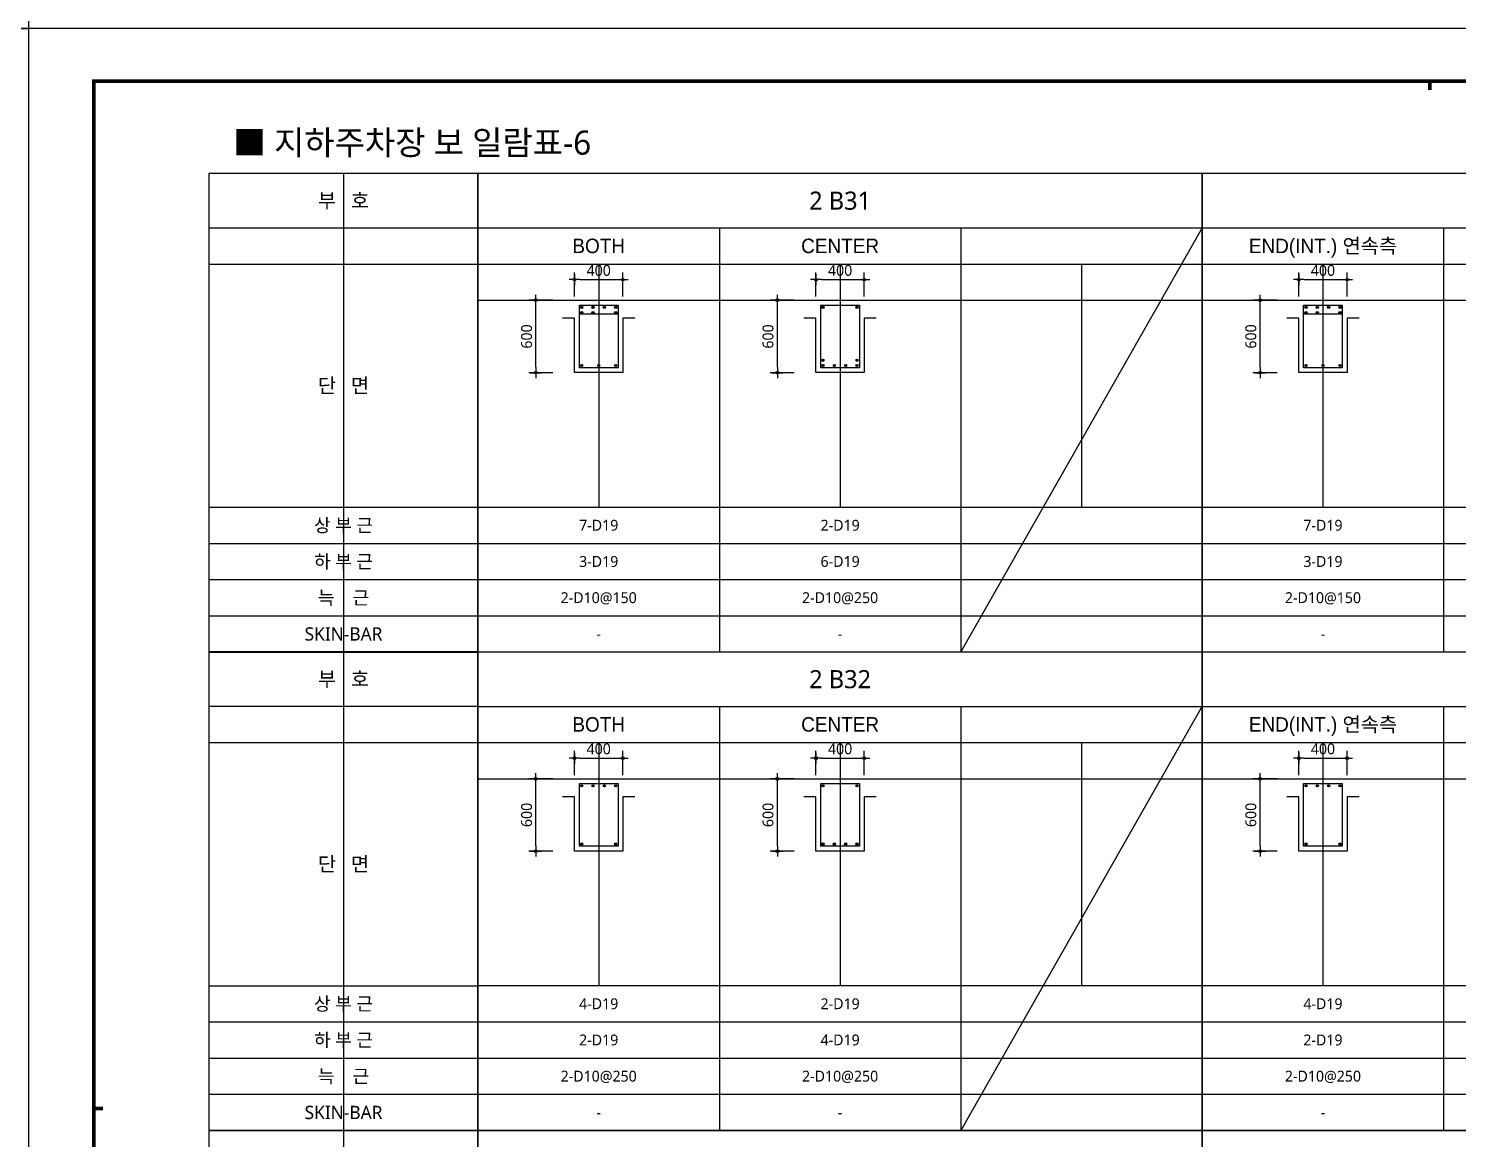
# Model space of a CAD drawing. Header units: millimetres. Extents: x 0 to 252030, y -124740 to 196020.
# Drawn here: x 25230 to 37075, y 133357 to 142560 of the extents above; entities that cross this region are included whole.
import ezdxf
from ezdxf.enums import TextEntityAlignment as Align

# ---------------------------------------------------------------- set-up
doc = ezdxf.new("R2010")
doc.units = ezdxf.units.MM
doc.header["$LTSCALE"] = 30
doc.layers.get('DEFPOINTS').update_dxf_attribs({"color": 142})
for name, color, linetype in [('0-SEC1', 3, 'Continuous'), ('CON', 2, 'Continuous'), ('DIM', 7, 'Continuous'), ('ETC', 7, 'Continuous'), ('S-철근', 3, 'Continuous'), ('SHEET', 7, 'Continuous'), ('TEXT', 6, 'Continuous'), ('TXT', 3, 'Continuous'), ('XR-FORM_(도룡동)$0$Sheet', 7, 'Continuous')]:
    doc.layers.add(name, color=color, linetype=linetype)
doc.layers.add('DEFPOINT', color=151, linetype='Continuous', plot=False)
doc.styles.get("Standard").update_dxf_attribs({"font": 'malgun.ttf'})
doc.styles.add('돋움', font='Dotum.ttf')
doc.styles.add('맑은 고딕', font='malgun.ttf')
doc.dimstyles.new('30NDIM', dxfattribs={"dimscale": 50, "dimtxt": 3, "dimasz": 1.5, "dimexe": 2, "dimexo": 6, "dimgap": 1, "dimtad": 1, "dimdec": 0, "dimrnd": 0.25, "dimzin": 0, "dimdsep": 46, "dimtxsty": 'Standard', "dimblk": 'Z_DOT', "dimcen": 5, "dimclrd": 256, "dimclre": 256, "dimclrt": 3, "dimadec": 0, "dimazin": 0, "dimtm": 1e-09, "dimtfac": 1, "dimtdec": 0, "dimtix": 1, "dimtmove": 2, "dimatfit": 1, "dimldrblk": 'Z_DOT', "dimfxl": 1, "dimtolj": 1, "dimtzin": 0, "dimarcsym": 0})

# ---------------------------------------------------------------- blocks, each defined once
blk = doc.blocks.new('4등분')
at = {"layer": 'DEFPOINTS'}
for p, q in [((1000, 3214), (1000, 1200)), ((3000, 3214), (3000, 1200)), ((5000, 3214), (5000, 1200)), ((0, 2914), (6000, 2914))]:
    blk.add_line(p, q, dxfattribs=at)
at = {"layer": 'SHEET'}
blk.add_line((0, 3514), (6000, 3514), dxfattribs=at)
at = {"layer": 'SHEET', "color": 6}
for p, q in [((2000, 3514), (2000, 0)), ((4000, 3514), (4000, 0)), ((0, 3214), (6000, 3214)), ((0, 1200), (6000, 1200)), ((0, 900), (6000, 900)), ((0, 600), (6000, 600)), ((0, 300), (6000, 300))]:
    blk.add_line(p, q, dxfattribs=at)
at = {"layer": 'SHEET'}
blk.add_lwpolyline([(6000, 3964), (0, 3964), (0, 0), (6000, 0)], close=True, dxfattribs=at)
blk = doc.blocks.new('XR-FORM_(도룡동)$0$S')
at = {"layer": 'XR-FORM_(도룡동)$0$Sheet', "const_width": 100}
blk.add_lwpolyline([(1850, 57950), (82250, 57950), (82250, 1200), (1850, 1200)], close=True, dxfattribs=at)
at = {"layer": 'XR-FORM_(도룡동)$0$Sheet', "linetype": 'Continuous', "const_width": 100}
for points in [[(38745, 57950), (38745, 57700)], [(2100, 29575), (1850, 29575)]]:
    blk.add_lwpolyline(points, dxfattribs=at)
blk = doc.blocks.new('XR-FORM_(도룡동)', base_point=(101.33, -56114.51))
at = {"layer": 'DEFPOINTS'}
blk.add_lwpolyline([(0, 0), (420, 0), (420, 297), (0, 297)], close=True, dxfattribs=at)
at = {"xscale": 0.005, "yscale": 0.005, "zscale": 0.005}
blk.add_blockref('XR-FORM_(도룡동)$0$S', (-0.25, 0), dxfattribs=at)
blk = doc.blocks.new('*U160')
at = {"layer": 'DEFPOINTS'}
for p, q in [((-1114, 5286), (-1114, 1321)), ((-2229, 4536), (0, 4536))]:
    blk.add_line(p, q, dxfattribs=at)
at = {"layer": 'SHEET'}
blk.add_line((-2229, 4836), (0, 4836), dxfattribs=at)
at = {"layer": 'SHEET', "color": 6}
for p, q in [((-2229, 2521), (0, 2521)), ((-2229, 2221), (0, 2221)), ((-2229, 1921), (0, 1921)), ((-2229, 1621), (0, 1621))]:
    blk.add_line(p, q, dxfattribs=at)
at = {"layer": 'SHEET'}
blk.add_lwpolyline([(0, 5286), (-2229, 5286), (-2229, 1321), (0, 1321)], close=True, dxfattribs=at)
at = {"layer": 'TXT', "style": '맑은 고딕'}
for s, height, p in [('부   호', 120, (-1114, 5061)), ('단   면', 120, (-1114, 3529)), ('상 부 근', 110, (-1114, 2371)), ('하 부 근', 110, (-1114, 2071)), ('늑    근', 110, (-1114, 1771)), ('SKIN-BAR', 110, (-1114, 1471))]:
    blk.add_text(s, height=height, dxfattribs=at).set_placement(p, align=Align.MIDDLE_CENTER)
blk = doc.blocks.new('Z_DOT')
at = {"layer": 'DIM', "color": 0}
for p, q in [((-1, 0), (1, 0)), ((0, -1), (0, 1))]:
    blk.add_line(p, q, dxfattribs=at)
for radius in [0.25, 0.125]:
    blk.add_circle((0, 0), radius, dxfattribs=at)
blk = doc.blocks.new('*D300')
at = {"layer": 'DEFPOINTS', "color": 0, "transparency": 16777216}
for p in [(30153, 140480), (29753, 140159), (30153, 140159)]:
    blk.add_point(p, dxfattribs=at)
at = {"layer": 'DIM', "lineweight": -2, "transparency": 16777216}
for p, q in [((29753, 140339), (29753, 140540)), ((30153, 140339), (30153, 140540)), ((29798, 140480), (30108, 140480))]:
    blk.add_line(p, q, dxfattribs=at)
at = {"layer": 'DIM', "lineweight": -2, "transparency": 16777216, "xscale": 45, "yscale": 45, "zscale": 45, "rotation": 180}
blk.add_blockref('Z_DOT', (29753, 140480), dxfattribs=at)
at = {"layer": 'DIM', "lineweight": -2, "transparency": 16777216, "xscale": 45, "yscale": 45, "zscale": 45}
blk.add_blockref('Z_DOT', (30153, 140480), dxfattribs=at)
at = {"layer": 'DIM', "color": 3, "transparency": 16777216, "insert": (29953, 140556), "char_height": 90, "attachment_point": 5}
blk.add_mtext('\\A1;400', dxfattribs=at)
blk = doc.blocks.new('*D301')
at = {"layer": 'DEFPOINTS', "color": 0, "transparency": 16777216}
for p in [(29433, 140309), (29753, 140309), (29753, 139709)]:
    blk.add_point(p, dxfattribs=at)
at = {"layer": 'DIM', "lineweight": -2, "transparency": 16777216}
for p, q in [((29573, 140309), (29373, 140309)), ((29433, 139754), (29433, 140264)), ((29573, 139709), (29373, 139709))]:
    blk.add_line(p, q, dxfattribs=at)
at = {"layer": 'DIM', "lineweight": -2, "transparency": 16777216, "xscale": 45, "yscale": 45, "zscale": 45}
for p, rotation in [((29433, 140309), 90), ((29433, 139709), 270)]:
    blk.add_blockref('Z_DOT', p, dxfattribs=dict(at, rotation=rotation))
at = {"layer": 'DIM', "color": 3, "transparency": 16777216, "insert": (29356, 140009), "char_height": 90, "attachment_point": 5, "rotation": 90}
blk.add_mtext('\\A1;600', dxfattribs=at)
blk = doc.blocks.new('*D302')
at = {"layer": 'DEFPOINTS', "color": 0, "transparency": 16777216}
for p in [(32153, 140480), (31753, 140159), (32153, 140159)]:
    blk.add_point(p, dxfattribs=at)
at = {"layer": 'DIM', "lineweight": -2, "transparency": 16777216}
for p, q in [((31753, 140339), (31753, 140540)), ((32153, 140339), (32153, 140540)), ((31798, 140480), (32108, 140480))]:
    blk.add_line(p, q, dxfattribs=at)
at = {"layer": 'DIM', "lineweight": -2, "transparency": 16777216, "xscale": 45, "yscale": 45, "zscale": 45, "rotation": 180}
blk.add_blockref('Z_DOT', (31753, 140480), dxfattribs=at)
at = {"layer": 'DIM', "lineweight": -2, "transparency": 16777216, "xscale": 45, "yscale": 45, "zscale": 45}
blk.add_blockref('Z_DOT', (32153, 140480), dxfattribs=at)
at = {"layer": 'DIM', "color": 3, "transparency": 16777216, "insert": (31953, 140556), "char_height": 90, "attachment_point": 5}
blk.add_mtext('\\A1;400', dxfattribs=at)
blk = doc.blocks.new('*D303')
at = {"layer": 'DEFPOINTS', "color": 0, "transparency": 16777216}
for p in [(31433, 140309), (31753, 140309), (31753, 139709)]:
    blk.add_point(p, dxfattribs=at)
at = {"layer": 'DIM', "lineweight": -2, "transparency": 16777216}
for p, q in [((31573, 140309), (31373, 140309)), ((31433, 139754), (31433, 140264)), ((31573, 139709), (31373, 139709))]:
    blk.add_line(p, q, dxfattribs=at)
at = {"layer": 'DIM', "lineweight": -2, "transparency": 16777216, "xscale": 45, "yscale": 45, "zscale": 45}
for p, rotation in [((31433, 140309), 90), ((31433, 139709), 270)]:
    blk.add_blockref('Z_DOT', p, dxfattribs=dict(at, rotation=rotation))
at = {"layer": 'DIM', "color": 3, "transparency": 16777216, "insert": (31356, 140009), "char_height": 90, "attachment_point": 5, "rotation": 90}
blk.add_mtext('\\A1;600', dxfattribs=at)
blk = doc.blocks.new('*D304')
at = {"layer": 'DEFPOINTS', "color": 0, "transparency": 16777216}
for p in [(36153, 140480), (35753, 140159), (36153, 140159)]:
    blk.add_point(p, dxfattribs=at)
at = {"layer": 'DIM', "lineweight": -2, "transparency": 16777216}
for p, q in [((35753, 140339), (35753, 140540)), ((36153, 140339), (36153, 140540)), ((35798, 140480), (36108, 140480))]:
    blk.add_line(p, q, dxfattribs=at)
at = {"layer": 'DIM', "lineweight": -2, "transparency": 16777216, "xscale": 45, "yscale": 45, "zscale": 45, "rotation": 180}
blk.add_blockref('Z_DOT', (35753, 140480), dxfattribs=at)
at = {"layer": 'DIM', "lineweight": -2, "transparency": 16777216, "xscale": 45, "yscale": 45, "zscale": 45}
blk.add_blockref('Z_DOT', (36153, 140480), dxfattribs=at)
at = {"layer": 'DIM', "color": 3, "transparency": 16777216, "insert": (35953, 140556), "char_height": 90, "attachment_point": 5}
blk.add_mtext('\\A1;400', dxfattribs=at)
blk = doc.blocks.new('*D305')
at = {"layer": 'DEFPOINTS', "color": 0, "transparency": 16777216}
for p in [(35433, 140309), (35753, 140309), (35753, 139709)]:
    blk.add_point(p, dxfattribs=at)
at = {"layer": 'DIM', "lineweight": -2, "transparency": 16777216}
for p, q in [((35573, 140309), (35373, 140309)), ((35433, 139754), (35433, 140264)), ((35573, 139709), (35373, 139709))]:
    blk.add_line(p, q, dxfattribs=at)
at = {"layer": 'DIM', "lineweight": -2, "transparency": 16777216, "xscale": 45, "yscale": 45, "zscale": 45}
for p, rotation in [((35433, 140309), 90), ((35433, 139709), 270)]:
    blk.add_blockref('Z_DOT', p, dxfattribs=dict(at, rotation=rotation))
at = {"layer": 'DIM', "color": 3, "transparency": 16777216, "insert": (35356, 140009), "char_height": 90, "attachment_point": 5, "rotation": 90}
blk.add_mtext('\\A1;600', dxfattribs=at)
blk = doc.blocks.new('*D312')
at = {"layer": 'DEFPOINTS', "color": 0, "transparency": 16777216}
for p in [(30153, 136515), (29753, 136195), (30153, 136195)]:
    blk.add_point(p, dxfattribs=at)
at = {"layer": 'DIM', "lineweight": -2, "transparency": 16777216}
for p, q in [((29753, 136375), (29753, 136575)), ((30153, 136375), (30153, 136575)), ((29798, 136515), (30108, 136515))]:
    blk.add_line(p, q, dxfattribs=at)
at = {"layer": 'DIM', "lineweight": -2, "transparency": 16777216, "xscale": 45, "yscale": 45, "zscale": 45, "rotation": 180}
blk.add_blockref('Z_DOT', (29753, 136515), dxfattribs=at)
at = {"layer": 'DIM', "lineweight": -2, "transparency": 16777216, "xscale": 45, "yscale": 45, "zscale": 45}
blk.add_blockref('Z_DOT', (30153, 136515), dxfattribs=at)
at = {"layer": 'DIM', "color": 3, "transparency": 16777216, "insert": (29953, 136592), "char_height": 90, "attachment_point": 5}
blk.add_mtext('\\A1;400', dxfattribs=at)
blk = doc.blocks.new('*D313')
at = {"layer": 'DEFPOINTS', "color": 0, "transparency": 16777216}
for p in [(29433, 136345), (29753, 136345), (29753, 135745)]:
    blk.add_point(p, dxfattribs=at)
at = {"layer": 'DIM', "lineweight": -2, "transparency": 16777216}
for p, q in [((29573, 136345), (29373, 136345)), ((29433, 135790), (29433, 136300)), ((29573, 135745), (29373, 135745))]:
    blk.add_line(p, q, dxfattribs=at)
at = {"layer": 'DIM', "lineweight": -2, "transparency": 16777216, "xscale": 45, "yscale": 45, "zscale": 45}
for p, rotation in [((29433, 136345), 90), ((29433, 135745), 270)]:
    blk.add_blockref('Z_DOT', p, dxfattribs=dict(at, rotation=rotation))
at = {"layer": 'DIM', "color": 3, "transparency": 16777216, "insert": (29356, 136045), "char_height": 90, "attachment_point": 5, "rotation": 90}
blk.add_mtext('\\A1;600', dxfattribs=at)
blk = doc.blocks.new('*D314')
at = {"layer": 'DEFPOINTS', "color": 0, "transparency": 16777216}
for p in [(32153, 136515), (31753, 136195), (32153, 136195)]:
    blk.add_point(p, dxfattribs=at)
at = {"layer": 'DIM', "lineweight": -2, "transparency": 16777216}
for p, q in [((31753, 136375), (31753, 136575)), ((32153, 136375), (32153, 136575)), ((31798, 136515), (32108, 136515))]:
    blk.add_line(p, q, dxfattribs=at)
at = {"layer": 'DIM', "lineweight": -2, "transparency": 16777216, "xscale": 45, "yscale": 45, "zscale": 45, "rotation": 180}
blk.add_blockref('Z_DOT', (31753, 136515), dxfattribs=at)
at = {"layer": 'DIM', "lineweight": -2, "transparency": 16777216, "xscale": 45, "yscale": 45, "zscale": 45}
blk.add_blockref('Z_DOT', (32153, 136515), dxfattribs=at)
at = {"layer": 'DIM', "color": 3, "transparency": 16777216, "insert": (31953, 136592), "char_height": 90, "attachment_point": 5}
blk.add_mtext('\\A1;400', dxfattribs=at)
blk = doc.blocks.new('*D315')
at = {"layer": 'DEFPOINTS', "color": 0, "transparency": 16777216}
for p in [(31433, 136345), (31753, 136345), (31753, 135745)]:
    blk.add_point(p, dxfattribs=at)
at = {"layer": 'DIM', "lineweight": -2, "transparency": 16777216}
for p, q in [((31573, 136345), (31373, 136345)), ((31433, 135790), (31433, 136300)), ((31573, 135745), (31373, 135745))]:
    blk.add_line(p, q, dxfattribs=at)
at = {"layer": 'DIM', "lineweight": -2, "transparency": 16777216, "xscale": 45, "yscale": 45, "zscale": 45}
for p, rotation in [((31433, 136345), 90), ((31433, 135745), 270)]:
    blk.add_blockref('Z_DOT', p, dxfattribs=dict(at, rotation=rotation))
at = {"layer": 'DIM', "color": 3, "transparency": 16777216, "insert": (31356, 136045), "char_height": 90, "attachment_point": 5, "rotation": 90}
blk.add_mtext('\\A1;600', dxfattribs=at)
blk = doc.blocks.new('*D316')
at = {"layer": 'DEFPOINTS', "color": 0, "transparency": 16777216}
for p in [(36153, 136515), (35753, 136195), (36153, 136195)]:
    blk.add_point(p, dxfattribs=at)
at = {"layer": 'DIM', "lineweight": -2, "transparency": 16777216}
for p, q in [((35753, 136375), (35753, 136575)), ((36153, 136375), (36153, 136575)), ((35798, 136515), (36108, 136515))]:
    blk.add_line(p, q, dxfattribs=at)
at = {"layer": 'DIM', "lineweight": -2, "transparency": 16777216, "xscale": 45, "yscale": 45, "zscale": 45, "rotation": 180}
blk.add_blockref('Z_DOT', (35753, 136515), dxfattribs=at)
at = {"layer": 'DIM', "lineweight": -2, "transparency": 16777216, "xscale": 45, "yscale": 45, "zscale": 45}
blk.add_blockref('Z_DOT', (36153, 136515), dxfattribs=at)
at = {"layer": 'DIM', "color": 3, "transparency": 16777216, "insert": (35953, 136592), "char_height": 90, "attachment_point": 5}
blk.add_mtext('\\A1;400', dxfattribs=at)
blk = doc.blocks.new('*D317')
at = {"layer": 'DEFPOINTS', "color": 0, "transparency": 16777216}
for p in [(35433, 136345), (35753, 136345), (35753, 135745)]:
    blk.add_point(p, dxfattribs=at)
at = {"layer": 'DIM', "lineweight": -2, "transparency": 16777216}
for p, q in [((35573, 136345), (35373, 136345)), ((35433, 135790), (35433, 136300)), ((35573, 135745), (35373, 135745))]:
    blk.add_line(p, q, dxfattribs=at)
at = {"layer": 'DIM', "lineweight": -2, "transparency": 16777216, "xscale": 45, "yscale": 45, "zscale": 45}
for p, rotation in [((35433, 136345), 90), ((35433, 135745), 270)]:
    blk.add_blockref('Z_DOT', p, dxfattribs=dict(at, rotation=rotation))
at = {"layer": 'DIM', "color": 3, "transparency": 16777216, "insert": (35356, 136045), "char_height": 90, "attachment_point": 5, "rotation": 90}
blk.add_mtext('\\A1;600', dxfattribs=at)

msp = doc.modelspace()

# ---------------------------------------------------------------- hatches: boundary and pattern name
at = {"layer": 'S-철근'}
h = msp.add_hatch(color=256, dxfattribs=at)
edge = h.paths.add_edge_path()
edge.add_arc((29812.08013, 140250.41992), 9.55, 0, 180)
edge.add_arc((29812.08013, 140250.41992), 9.55, 180, 360)
h = msp.add_hatch(color=256, dxfattribs=at)
edge = h.paths.add_edge_path()
edge.add_arc((29906.0268, 140250.41992), 9.55, 0, 180)
edge.add_arc((29906.0268, 140250.41992), 9.55, 180, 360)
h = msp.add_hatch(color=256, dxfattribs=at)
edge = h.paths.add_edge_path()
edge.add_arc((29999.97347, 140250.41992), 9.55, 0, 180)
edge.add_arc((29999.97347, 140250.41992), 9.55, 180, 360)
h = msp.add_hatch(color=256, dxfattribs=at)
edge = h.paths.add_edge_path()
edge.add_arc((30093.92013, 140250.41992), 9.55, 0, 180)
edge.add_arc((30093.92013, 140250.41992), 9.55, 180, 360)
h = msp.add_hatch(color=256, dxfattribs=at)
edge = h.paths.add_edge_path()
edge.add_arc((31812.08013, 140250.41992), 9.55, 0, 180)
edge.add_arc((31812.08013, 140250.41992), 9.55, 180, 360)
h = msp.add_hatch(color=256, dxfattribs=at)
edge = h.paths.add_edge_path()
edge.add_arc((32093.92013, 140250.41992), 9.55, 0, 180)
edge.add_arc((32093.92013, 140250.41992), 9.55, 180, 360)
h = msp.add_hatch(color=256, dxfattribs=at)
edge = h.paths.add_edge_path()
edge.add_arc((35812.08013, 140250.41992), 9.55, 0, 180)
edge.add_arc((35812.08013, 140250.41992), 9.55, 180, 360)
h = msp.add_hatch(color=256, dxfattribs=at)
edge = h.paths.add_edge_path()
edge.add_arc((35906.0268, 140250.41992), 9.55, 0, 180)
edge.add_arc((35906.0268, 140250.41992), 9.55, 180, 360)
h = msp.add_hatch(color=256, dxfattribs=at)
edge = h.paths.add_edge_path()
edge.add_arc((35999.97347, 140250.41992), 9.55, 0, 180)
edge.add_arc((35999.97347, 140250.41992), 9.55, 180, 360)
h = msp.add_hatch(color=256, dxfattribs=at)
edge = h.paths.add_edge_path()
edge.add_arc((36093.92013, 140250.41992), 9.55, 0, 180)
edge.add_arc((36093.92013, 140250.41992), 9.55, 180, 360)
h = msp.add_hatch(color=256, dxfattribs=at)
edge = h.paths.add_edge_path()
edge.add_arc((29812.08013, 140206.31992), 9.55, 0, 180)
edge.add_arc((29812.08013, 140206.31992), 9.55, 180, 360)
h = msp.add_hatch(color=256, dxfattribs=at)
edge = h.paths.add_edge_path()
edge.add_arc((29906.0268, 140206.31992), 9.55, 0, 180)
edge.add_arc((29906.0268, 140206.31992), 9.55, 180, 360)
h = msp.add_hatch(color=256, dxfattribs=at)
edge = h.paths.add_edge_path()
edge.add_arc((30093.92013, 140206.31992), 9.55, 0, 180)
edge.add_arc((30093.92013, 140206.31992), 9.55, 180, 360)
h = msp.add_hatch(color=256, dxfattribs=at)
edge = h.paths.add_edge_path()
edge.add_arc((35812.08013, 140206.31992), 9.55, 0, 180)
edge.add_arc((35812.08013, 140206.31992), 9.55, 180, 360)
h = msp.add_hatch(color=256, dxfattribs=at)
edge = h.paths.add_edge_path()
edge.add_arc((35906.0268, 140206.31992), 9.55, 0, 180)
edge.add_arc((35906.0268, 140206.31992), 9.55, 180, 360)
h = msp.add_hatch(color=256, dxfattribs=at)
edge = h.paths.add_edge_path()
edge.add_arc((36093.92013, 140206.31992), 9.55, 0, 180)
edge.add_arc((36093.92013, 140206.31992), 9.55, 180, 360)
h = msp.add_hatch(color=256, dxfattribs=at)
edge = h.paths.add_edge_path()
edge.add_arc((29812.08013, 139768.57992), 9.55, 0, 180)
edge.add_arc((29812.08013, 139768.57992), 9.55, 180, 360)
h = msp.add_hatch(color=256, dxfattribs=at)
edge = h.paths.add_edge_path()
edge.add_arc((29953.00013, 139768.57992), 9.55, 0, 180)
edge.add_arc((29953.00013, 139768.57992), 9.55, 180, 360)
h = msp.add_hatch(color=256, dxfattribs=at)
edge = h.paths.add_edge_path()
edge.add_arc((30093.92013, 139768.57992), 9.55, 0, 180)
edge.add_arc((30093.92013, 139768.57992), 9.55, 180, 360)
h = msp.add_hatch(color=256, dxfattribs=at)
edge = h.paths.add_edge_path()
edge.add_arc((31812.08013, 139812.67992), 9.55, 0, 180)
edge.add_arc((31812.08013, 139812.67992), 9.55, 180, 360)
h = msp.add_hatch(color=256, dxfattribs=at)
edge = h.paths.add_edge_path()
edge.add_arc((31812.08013, 139768.57992), 9.55, 0, 180)
edge.add_arc((31812.08013, 139768.57992), 9.55, 180, 360)
h = msp.add_hatch(color=256, dxfattribs=at)
edge = h.paths.add_edge_path()
edge.add_arc((31906.0268, 139768.57992), 9.55, 0, 180)
edge.add_arc((31906.0268, 139768.57992), 9.55, 180, 360)
h = msp.add_hatch(color=256, dxfattribs=at)
edge = h.paths.add_edge_path()
edge.add_arc((31999.97347, 139768.57992), 9.55, 0, 180)
edge.add_arc((31999.97347, 139768.57992), 9.55, 180, 360)
h = msp.add_hatch(color=256, dxfattribs=at)
edge = h.paths.add_edge_path()
edge.add_arc((32093.92013, 139812.67992), 9.55, 0, 180)
edge.add_arc((32093.92013, 139812.67992), 9.55, 180, 360)
h = msp.add_hatch(color=256, dxfattribs=at)
edge = h.paths.add_edge_path()
edge.add_arc((32093.92013, 139768.57992), 9.55, 0, 180)
edge.add_arc((32093.92013, 139768.57992), 9.55, 180, 360)
h = msp.add_hatch(color=256, dxfattribs=at)
edge = h.paths.add_edge_path()
edge.add_arc((35812.08013, 139768.57992), 9.55, 0, 180)
edge.add_arc((35812.08013, 139768.57992), 9.55, 180, 360)
h = msp.add_hatch(color=256, dxfattribs=at)
edge = h.paths.add_edge_path()
edge.add_arc((35953.00013, 139768.57992), 9.55, 0, 180)
edge.add_arc((35953.00013, 139768.57992), 9.55, 180, 360)
h = msp.add_hatch(color=256, dxfattribs=at)
edge = h.paths.add_edge_path()
edge.add_arc((36093.92013, 139768.57992), 9.55, 0, 180)
edge.add_arc((36093.92013, 139768.57992), 9.55, 180, 360)
h = msp.add_hatch(color=256, dxfattribs=at)
edge = h.paths.add_edge_path()
edge.add_arc((29812.08013, 136285.91992), 9.55, 0, 180)
edge.add_arc((29812.08013, 136285.91992), 9.55, 180, 360)
h = msp.add_hatch(color=256, dxfattribs=at)
edge = h.paths.add_edge_path()
edge.add_arc((29906.0268, 136285.91992), 9.55, 0, 180)
edge.add_arc((29906.0268, 136285.91992), 9.55, 180, 360)
h = msp.add_hatch(color=256, dxfattribs=at)
edge = h.paths.add_edge_path()
edge.add_arc((29999.97347, 136285.91992), 9.55, 0, 180)
edge.add_arc((29999.97347, 136285.91992), 9.55, 180, 360)
h = msp.add_hatch(color=256, dxfattribs=at)
edge = h.paths.add_edge_path()
edge.add_arc((30093.92013, 136285.91992), 9.55, 0, 180)
edge.add_arc((30093.92013, 136285.91992), 9.55, 180, 360)
h = msp.add_hatch(color=256, dxfattribs=at)
edge = h.paths.add_edge_path()
edge.add_arc((31812.08013, 136285.91992), 9.55, 0, 180)
edge.add_arc((31812.08013, 136285.91992), 9.55, 180, 360)
h = msp.add_hatch(color=256, dxfattribs=at)
edge = h.paths.add_edge_path()
edge.add_arc((32093.92013, 136285.91992), 9.55, 0, 180)
edge.add_arc((32093.92013, 136285.91992), 9.55, 180, 360)
h = msp.add_hatch(color=256, dxfattribs=at)
edge = h.paths.add_edge_path()
edge.add_arc((35812.08013, 136285.91992), 9.55, 0, 180)
edge.add_arc((35812.08013, 136285.91992), 9.55, 180, 360)
h = msp.add_hatch(color=256, dxfattribs=at)
edge = h.paths.add_edge_path()
edge.add_arc((35906.0268, 136285.91992), 9.55, 0, 180)
edge.add_arc((35906.0268, 136285.91992), 9.55, 180, 360)
h = msp.add_hatch(color=256, dxfattribs=at)
edge = h.paths.add_edge_path()
edge.add_arc((35999.97347, 136285.91992), 9.55, 0, 180)
edge.add_arc((35999.97347, 136285.91992), 9.55, 180, 360)
h = msp.add_hatch(color=256, dxfattribs=at)
edge = h.paths.add_edge_path()
edge.add_arc((36093.92013, 136285.91992), 9.55, 0, 180)
edge.add_arc((36093.92013, 136285.91992), 9.55, 180, 360)
h = msp.add_hatch(color=256, dxfattribs=at)
edge = h.paths.add_edge_path()
edge.add_arc((29812.08013, 135804.07992), 9.55, 0, 180)
edge.add_arc((29812.08013, 135804.07992), 9.55, 180, 360)
h = msp.add_hatch(color=256, dxfattribs=at)
edge = h.paths.add_edge_path()
edge.add_arc((30093.92013, 135804.07992), 9.55, 0, 180)
edge.add_arc((30093.92013, 135804.07992), 9.55, 180, 360)
h = msp.add_hatch(color=256, dxfattribs=at)
edge = h.paths.add_edge_path()
edge.add_arc((31812.08013, 135804.07992), 9.55, 0, 180)
edge.add_arc((31812.08013, 135804.07992), 9.55, 180, 360)
h = msp.add_hatch(color=256, dxfattribs=at)
edge = h.paths.add_edge_path()
edge.add_arc((31906.0268, 135804.07992), 9.55, 0, 180)
edge.add_arc((31906.0268, 135804.07992), 9.55, 180, 360)
h = msp.add_hatch(color=256, dxfattribs=at)
edge = h.paths.add_edge_path()
edge.add_arc((31999.97347, 135804.07992), 9.55, 0, 180)
edge.add_arc((31999.97347, 135804.07992), 9.55, 180, 360)
h = msp.add_hatch(color=256, dxfattribs=at)
edge = h.paths.add_edge_path()
edge.add_arc((32093.92013, 135804.07992), 9.55, 0, 180)
edge.add_arc((32093.92013, 135804.07992), 9.55, 180, 360)
h = msp.add_hatch(color=256, dxfattribs=at)
edge = h.paths.add_edge_path()
edge.add_arc((35812.08013, 135804.07992), 9.55, 0, 180)
edge.add_arc((35812.08013, 135804.07992), 9.55, 180, 360)
h = msp.add_hatch(color=256, dxfattribs=at)
edge = h.paths.add_edge_path()
edge.add_arc((36093.92013, 135804.07992), 9.55, 0, 180)
edge.add_arc((36093.92013, 135804.07992), 9.55, 180, 360)

# ---------------------------------------------------------------- linework, layer by layer
at = {"layer": 'CON', "color": 8}
for p, q in [((29653.00013, 140309.49992), (30253.00013, 140309.49992)), ((31653.00013, 140309.49992), (32253.00013, 140309.49992)), ((35653.00013, 140309.49992), (36253.00013, 140309.49992)), ((29653.00013, 136344.99992), (30253.00013, 136344.99992)), ((31653.00013, 136344.99992), (32253.00013, 136344.99992)), ((35653.00013, 136344.99992), (36253.00013, 136344.99992))]:
    msp.add_line(p, q, dxfattribs=at)
for points in [[(30253.00013, 140159.49992), (30153.00013, 140159.49992), (30153.00013, 139709.49992), (29753.00013, 139709.49992), (29753.00013, 140159.49992), (29653.00013, 140159.49992)], [(32253.00013, 140159.49992), (32153.00013, 140159.49992), (32153.00013, 139709.49992), (31753.00013, 139709.49992), (31753.00013, 140159.49992), (31653.00013, 140159.49992)], [(36253.00013, 140159.49992), (36153.00013, 140159.49992), (36153.00013, 139709.49992), (35753.00013, 139709.49992), (35753.00013, 140159.49992), (35653.00013, 140159.49992)], [(30253.00013, 136194.99992), (30153.00013, 136194.99992), (30153.00013, 135744.99992), (29753.00013, 135744.99992), (29753.00013, 136194.99992), (29653.00013, 136194.99992)], [(32253.00013, 136194.99992), (32153.00013, 136194.99992), (32153.00013, 135744.99992), (31753.00013, 135744.99992), (31753.00013, 136194.99992), (31653.00013, 136194.99992)], [(36253.00013, 136194.99992), (36153.00013, 136194.99992), (36153.00013, 135744.99992), (35753.00013, 135744.99992), (35753.00013, 136194.99992), (35653.00013, 136194.99992)]]:
    msp.add_lwpolyline(points, dxfattribs=at)
at = {"layer": 'DEFPOINT'}
for points in [[(0.00014, 160379.99992), (25230.00014, 160379.99992), (25230.00014, 35639.99992), (0.00014, 35639.99992)], [(12615.00014, 160379.99992), (25230.00014, 160379.99992), (25230.00014, 142559.99992), (12615.00014, 142559.99992)], [(12615.00014, 142559.99992), (25230.00014, 142559.99992), (25230.00014, 124739.99992), (12615.00014, 124739.99992)]]:
    msp.add_lwpolyline(points, close=True, dxfattribs=at)
at = {"layer": 'ETC', "color": 8}
for p, q in [((29793.00013, 140196.76992), (30113.00013, 140196.76992)), ((35793.00013, 140196.76992), (36113.00013, 140196.76992))]:
    msp.add_line(p, q, dxfattribs=at)
at = {"layer": 'S-철근'}
for points in [[(29793.00013, 139749.49992), (29793.00013, 140269.49992), (30113.00013, 140269.49992), (30113.00013, 139749.49992), (29793.00013, 139749.49992)], [(31793.00013, 139749.49992), (31793.00013, 140269.49992), (32113.00013, 140269.49992), (32113.00013, 139749.49992), (31793.00013, 139749.49992)], [(35793.00013, 139749.49992), (35793.00013, 140269.49992), (36113.00013, 140269.49992), (36113.00013, 139749.49992), (35793.00013, 139749.49992)], [(29793.00013, 135784.99992), (29793.00013, 136304.99992), (30113.00013, 136304.99992), (30113.00013, 135784.99992), (29793.00013, 135784.99992)], [(31793.00013, 135784.99992), (31793.00013, 136304.99992), (32113.00013, 136304.99992), (32113.00013, 135784.99992), (31793.00013, 135784.99992)], [(35793.00013, 135784.99992), (35793.00013, 136304.99992), (36113.00013, 136304.99992), (36113.00013, 135784.99992), (35793.00013, 135784.99992)]]:
    msp.add_lwpolyline(points, dxfattribs=at)
for centre in [(29812.08013, 140250.41992), (29906.0268, 140250.41992), (29999.97347, 140250.41992), (30093.92013, 140250.41992), (31812.08013, 140250.41992), (32093.92013, 140250.41992), (35812.08013, 140250.41992), (35906.0268, 140250.41992), (35999.97347, 140250.41992), (36093.92013, 140250.41992), (29812.08013, 140206.31992), (29906.0268, 140206.31992), (30093.92013, 140206.31992), (35812.08013, 140206.31992), (35906.0268, 140206.31992), (36093.92013, 140206.31992), (29812.08013, 139768.57992), (29953.00013, 139768.57992), (30093.92013, 139768.57992), (31812.08013, 139812.67992), (31812.08013, 139768.57992), (31906.0268, 139768.57992), (31999.97347, 139768.57992), (32093.92013, 139812.67992), (32093.92013, 139768.57992), (35812.08013, 139768.57992), (35953.00013, 139768.57992), (36093.92013, 139768.57992), (29812.08013, 136285.91992), (29906.0268, 136285.91992), (29999.97347, 136285.91992), (30093.92013, 136285.91992), (31812.08013, 136285.91992), (32093.92013, 136285.91992), (35812.08013, 136285.91992), (35906.0268, 136285.91992), (35999.97347, 136285.91992), (36093.92013, 136285.91992), (29812.08013, 135804.07992), (30093.92013, 135804.07992), (31812.08013, 135804.07992), (31906.0268, 135804.07992), (31999.97347, 135804.07992), (32093.92013, 135804.07992), (35812.08013, 135804.07992), (36093.92013, 135804.07992)]:
    msp.add_circle(centre, 9.55, dxfattribs=at)
at = {"layer": 'SHEET'}
for p, q in [((34953.00013, 140909.49992), (32953.00013, 137394.99992)), ((34953.00013, 136944.99992), (32953.00013, 133430.49992))]:
    msp.add_line(p, q, dxfattribs=at)

# ---------------------------------------------------------------- block references
for name, p in [('*U160', (28953.00013, 136073.49992)), ('4등분', (28953.00013, 137394.99992)), ('4등분', (34953.00013, 137394.99992)), ('*U160', (28953.00013, 132108.99992)), ('4등분', (28953.00013, 133430.49992)), ('4등분', (34953.00013, 133430.49992)), ('*U160', (28953.00013, 128144.49992)), ('4등분', (28953.00013, 129465.99992)), ('4등분', (34953.00013, 129465.99992))]:
    msp.add_blockref(name, p)
at = {"layer": '0-SEC1', "xscale": 60, "yscale": 60, "zscale": 60}
msp.add_blockref('XR-FORM_(도룡동)', (31310.02429, -3242130.57868), dxfattribs=at)

# ---------------------------------------------------------------- texts
at = {"layer": 'TEXT', "style": '맑은 고딕'}
msp.add_text('■ 지하주차장 보 일람표-6', height=200, dxfattribs=at).set_placement((26922.82534, 141614.96949), align=Align.MIDDLE_LEFT)
at = {"layer": 'TXT', "color": 2, "style": '맑은 고딕'}
for s, p in [('2 B31', (31953.00013, 141134.49992)), ('2 B32', (31953.00013, 137169.99992))]:
    msp.add_text(s, height=150, dxfattribs=at).set_placement(p, align=Align.MIDDLE_CENTER)
at = {"layer": 'TXT'}
for s, height, style, p in [('BOTH', 120, '돋움', (29953.00013, 140759.49992)), ('CENTER', 120, '돋움', (31953.00013, 140759.49992)), ('END(INT.) 연속측', 120, '돋움', (35953.00013, 140759.49992)), ('7-D19', 90, '맑은 고딕', (29953.00013, 138444.99992)), ('2-D19', 90, '맑은 고딕', (31953.00013, 138444.99992)), ('7-D19', 90, '맑은 고딕', (35953.00013, 138444.99992)), ('3-D19', 90, '맑은 고딕', (29953.00013, 138144.99992)), ('6-D19', 90, '맑은 고딕', (31953.00013, 138144.99992)), ('3-D19', 90, '맑은 고딕', (35953.00013, 138144.99992)), ('2-D10@150', 90, '맑은 고딕', (29953.00013, 137844.99992)), ('2-D10@250', 90, '맑은 고딕', (31953.00013, 137844.99992)), ('2-D10@150', 90, '맑은 고딕', (35953.00013, 137844.99992)), ('-', 90, '맑은 고딕', (29953.00013, 137544.99992)), ('-', 90, '맑은 고딕', (31953.00013, 137544.99992)), ('-', 90, '맑은 고딕', (35953.00013, 137544.99992)), ('BOTH', 120, '돋움', (29953.00013, 136794.99992)), ('CENTER', 120, '돋움', (31953.00013, 136794.99992)), ('END(INT.) 연속측', 120, '돋움', (35953.00013, 136794.99992)), ('4-D19', 90, '맑은 고딕', (29953.00013, 134480.49992)), ('2-D19', 90, '맑은 고딕', (31953.00013, 134480.49992)), ('4-D19', 90, '맑은 고딕', (35953.00013, 134480.49992)), ('2-D19', 90, '맑은 고딕', (29953.00013, 134180.49992)), ('4-D19', 90, '맑은 고딕', (31953.00013, 134180.49992)), ('2-D19', 90, '맑은 고딕', (35953.00013, 134180.49992)), ('2-D10@250', 90, '맑은 고딕', (29953.00013, 133880.49992)), ('2-D10@250', 90, '맑은 고딕', (31953.00013, 133880.49992)), ('2-D10@250', 90, '맑은 고딕', (35953.00013, 133880.49992)), ('-', 90, '맑은 고딕', (29953.00013, 133580.49992)), ('-', 90, '맑은 고딕', (31953.00013, 133580.49992)), ('-', 90, '맑은 고딕', (35953.00013, 133580.49992))]:
    msp.add_text(s, height=height, dxfattribs=dict(at, style=style)).set_placement(p, align=Align.MIDDLE_CENTER)

# ---------------------------------------------------------------- dimensions: what is measured, and where the dimension line sits
at = {"layer": 'DIM'}
for base, p1, p2, picture, middle in [((30153.00013, 140479.65148), (29753.00013, 140159.49992), (30153.00013, 140159.49992), '*D300', (29953.00013, 140556.14945)), ((32153.00013, 140479.65148), (31753.00013, 140159.49992), (32153.00013, 140159.49992), '*D302', (31953.00013, 140556.14945)), ((36153.00013, 140479.65148), (35753.00013, 140159.49992), (36153.00013, 140159.49992), '*D304', (35953.00013, 140556.14945)), ((30153.00013, 136515.15148), (29753.00013, 136194.99992), (30153.00013, 136194.99992), '*D312', (29953.00013, 136591.64945)), ((32153.00013, 136515.15148), (31753.00013, 136194.99992), (32153.00013, 136194.99992), '*D314', (31953.00013, 136591.64945)), ((36153.00013, 136515.15148), (35753.00013, 136194.99992), (36153.00013, 136194.99992), '*D316', (35953.00013, 136591.64945))]:
    dim = msp.add_linear_dim(base=base, p1=p1, p2=p2, dimstyle='30NDIM', override={"dimscale": 30, "dimtxsty": 'Standard'}, dxfattribs=at)
    dim.commit()
    dim.dimension.update_dxf_attribs({"geometry": picture, "text_midpoint": middle})
for base, p1, p2, picture, middle in [((29432.84857, 140309.49992), (29753.00013, 139709.49992), (29753.00013, 140309.49992), '*D301', (29356.3506, 140009.49992)), ((31432.84857, 140309.49992), (31753.00013, 139709.49992), (31753.00013, 140309.49992), '*D303', (31356.3506, 140009.49992)), ((35432.84857, 140309.49992), (35753.00013, 139709.49992), (35753.00013, 140309.49992), '*D305', (35356.3506, 140009.49992)), ((29432.84857, 136344.99992), (29753.00013, 135744.99992), (29753.00013, 136344.99992), '*D313', (29356.3506, 136044.99992)), ((31432.84857, 136344.99992), (31753.00013, 135744.99992), (31753.00013, 136344.99992), '*D315', (31356.3506, 136044.99992)), ((35432.84857, 136344.99992), (35753.00013, 135744.99992), (35753.00013, 136344.99992), '*D317', (35356.3506, 136044.99992))]:
    dim = msp.add_linear_dim(base=base, p1=p1, p2=p2, angle=90, dimstyle='30NDIM', override={"dimscale": 30, "dimtxsty": 'Standard'}, dxfattribs=at)
    dim.commit()
    dim.dimension.update_dxf_attribs({"geometry": picture, "text_midpoint": middle})

doc.saveas('drawing.dxf')
